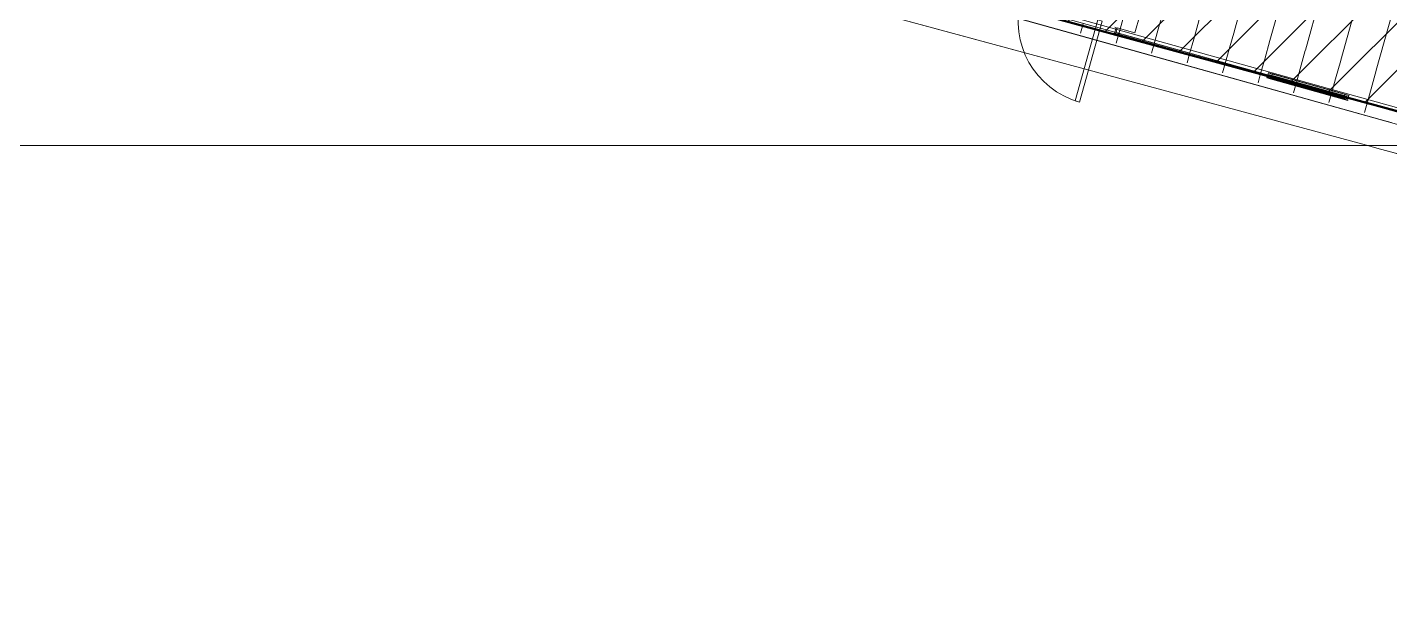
# Model space of a CAD drawing. Header units: metres. Extents: x -207 to 292, y -187 to 169.
# Drawn here: x -30.68 to -17.73, y -135.5 to -129.96 of the extents above; entities that cross this region are included whole.
import ezdxf

# ---------------------------------------------------------------- set-up
doc = ezdxf.new("R2010")
doc.units = ezdxf.units.M
for name, color, linetype, lineweight in [('A-DOOR', 7, 'Continuous', 9), ('A-FLOR', 7, 'Continuous', 9), ('A-GLAZ', 7, 'Continuous', 9), ('A-ROOF', 7, 'Continuous', 9), ('A-ROOF-PATT', 7, 'Continuous', 9), ('A-WALL', 7, 'Continuous', 9), ('C-BLDG-PADS', 7, 'Continuous', 9), ('C-TOPO', 7, 'Continuous', 9), ('edificios', 7, 'Continuous', 50), ('grilla', 7, 'Continuous', 9), ('I-WALL', 7, 'Continuous', 9)]:
    doc.layers.add(name, color=color, linetype=linetype, lineweight=lineweight)
doc.layers.add('PR10-ARQ-PL-001-Emplazamiento-C-1_dwg', color=7, linetype='Continuous', lineweight=9, true_color=0x767676)

# ---------------------------------------------------------------- blocks, each defined once
blk = doc.blocks.new('FP_87-PLANTA EMPLAZAMIENTO ACTUALIZADO')
at = {"layer": 'A-ROOF'}
blk.add_line((-28.056, -127.974), (-9.679, -133.112), dxfattribs=at)
at = {"layer": 'A-ROOF-PATT', "color": 254, "true_color": 0xcbe5d8}
for p, q in [((-20.309, -130.021), (-20.27, -129.883)), ((-19.933, -129.977), (-19.885, -129.803)), ((-20.671, -130.015), (-20.646, -129.926)), ((-19.972, -130.115), (-19.933, -129.977)), ((-19.596, -130.071), (-19.548, -129.897)), ((-19.259, -130.165), (-19.21, -129.991)), ((-20.334, -130.109), (-20.309, -130.021)), ((-19.997, -130.203), (-19.972, -130.115)), ((-19.635, -130.209), (-19.596, -130.071)), ((-18.922, -130.26), (-18.873, -130.085)), ((-19.66, -130.297), (-19.635, -130.209)), ((-19.298, -130.303), (-19.259, -130.165)), ((-18.961, -130.398), (-18.922, -130.26)), ((-18.585, -130.354), (-18.536, -130.18)), ((-18.248, -130.448), (-18.199, -130.274)), ((-19.322, -130.392), (-19.298, -130.303)), ((-18.985, -130.486), (-18.961, -130.398)), ((-18.624, -130.492), (-18.585, -130.354)), ((-17.911, -130.542), (-17.862, -130.368)), ((-18.648, -130.58), (-18.624, -130.492)), ((-18.287, -130.586), (-18.248, -130.448)), ((-18.311, -130.674), (-18.287, -130.586)), ((-17.949, -130.68), (-17.911, -130.542)), ((-17.974, -130.769), (-17.949, -130.68))]:
    blk.add_line(p, q, dxfattribs=at)
blk = doc.blocks.new('M_Door-Exterior-Single-Two_Lite - FCA_N_Puerta de aluminio 2 800 x 2100mm 2-2126913-PLANTA EMPLAZAMIENTO ACTUALIZADO')
at = {"layer": 'A-DOOR'}
for p, q in [((0.355, -0.08135), (0.4, -0.08135)), ((0.355, -0.88135), (0.355, -0.08135)), ((0.4, -0.08135), (0.4, -0.88135)), ((0.4, -0.88135), (0.355, -0.88135))]:
    blk.add_line(p, q, dxfattribs=at)
blk.add_arc((0.4, -0.08135), 0.8, 180, 270, dxfattribs=at)
blk = doc.blocks.new('Ventana Fija Truebond QT - FCA_N_Ventana Fija 800 x 1250-2127024-PLANTA EMPLAZAMIENTO ACTUALIZADO')
at = {"layer": 'A-GLAZ'}
for p, q in [((-0.4, 0.025), (-0.4, 0.022)), ((0.4, 0.025), (-0.4, 0.025)), ((-0.4, 0.025), (0.4, 0.025)), ((-0.4, 0.022), (-0.4, 0.025)), ((0.4, 0.022), (-0.4, 0.022)), ((0.4, 0.022), (-0.4, 0.022)), ((-0.399, 0.022), (-0.398, 0.024)), ((-0.398, 0.024), (-0.399, 0.022)), ((0.399, 0.022), (-0.399, 0.022)), ((-0.399, 0.022), (0.399, 0.022)), ((0.398, 0.024), (-0.398, 0.024)), ((0.398, 0.024), (-0.398, 0.024)), ((-0.396, 0.01), (-0.397, 0.008)), ((-0.397, 0.008), (-0.396, 0.01)), ((0.397, 0.008), (-0.397, 0.008)), ((0.397, 0.008), (-0.397, 0.008)), ((-0.396, 0.024), (-0.396, 0.01)), ((0.396, 0.024), (-0.396, 0.024)), ((-0.396, 0.024), (0.396, 0.024)), ((-0.396, 0.01), (-0.396, 0.024)), ((0.396, 0.01), (-0.396, 0.01)), ((-0.396, 0.01), (0.396, 0.01)), ((-0.394, 0.008), (-0.394, 0.009)), ((-0.394, 0.009), (-0.394, -0.001)), ((0.394, 0.009), (-0.394, 0.009)), ((-0.394, 0.009), (-0.394, 0.008)), ((-0.394, 0.009), (0.394, 0.009)), ((-0.394, -0.001), (-0.394, 0.009)), ((0.394, 0.008), (-0.394, 0.008)), ((-0.394, 0.008), (0.394, 0.008)), ((-0.385, 0.008), (-0.384, 0.009)), ((-0.384, 0.009), (-0.385, 0.008)), ((-0.385, 0), (-0.385, 0.008)), ((0.385, 0.008), (-0.385, 0.008)), ((-0.385, 0.008), (-0.385, 0)), ((-0.385, 0.008), (0.385, 0.008)), ((-0.384, -0.001), (-0.385, 0)), ((0.385, 0), (-0.385, 0)), ((-0.385, 0), (-0.384, -0.001)), ((-0.385, 0), (0.385, 0)), ((-0.384, 0.009), (-0.384, 0.008)), ((0.384, 0.009), (-0.384, 0.009)), ((-0.384, 0.009), (0.384, 0.009)), ((-0.384, 0.008), (-0.384, 0.009)), ((0.384, 0.008), (-0.384, 0.008)), ((0.384, 0.008), (-0.384, 0.008)), ((-0.382, 0.01), (-0.382, 0.024)), ((0.382, 0.024), (-0.382, 0.024)), ((0.382, 0.024), (-0.382, 0.024)), ((-0.382, 0.024), (-0.382, 0.01)), ((-0.381, 0.008), (-0.382, 0.01)), ((0.382, 0.01), (-0.382, 0.01)), ((-0.382, 0.01), (-0.381, 0.008)), ((-0.382, 0.01), (0.382, 0.01)), ((0.381, 0.008), (-0.381, 0.008)), ((-0.381, 0.008), (0.381, 0.008)), ((-0.365, 0.022), (-0.366, 0.022)), ((-0.366, 0.022), (-0.366, 0.018)), ((0.366, 0.022), (-0.366, 0.022)), ((-0.366, 0.022), (-0.365, 0.022)), ((-0.366, 0.022), (0.366, 0.022)), ((-0.366, 0.018), (-0.366, 0.022)), ((-0.366, -0.006), (-0.366, 0.018)), ((-0.366, 0.018), (-0.366, -0.006)), ((-0.366, 0.018), (0.366, 0.018)), ((-0.366, 0.018), (0.366, 0.018)), ((-0.366, 0.018), (-0.365, 0.017)), ((0.366, 0.018), (-0.366, 0.018)), ((-0.366, 0.018), (0.366, 0.018)), ((-0.365, 0.017), (-0.366, 0.018)), ((-0.365, 0.024), (-0.365, 0.022)), ((0.365, 0.024), (-0.365, 0.024)), ((-0.365, 0.024), (0.365, 0.024)), ((-0.365, 0.022), (-0.365, 0.024)), ((0.365, 0.022), (-0.365, 0.022)), ((-0.365, 0.022), (0.365, 0.022)), ((0.365, 0.017), (-0.365, 0.017)), ((0.365, 0.017), (-0.365, 0.017)), ((-0.363, 0.017), (-0.363, 0.018)), ((0.363, 0.018), (-0.363, 0.018)), ((0.363, 0.018), (-0.363, 0.018)), ((-0.363, 0.018), (-0.363, 0.017)), ((0.363, 0.017), (-0.363, 0.017)), ((-0.363, 0.017), (0.363, 0.017)), ((-0.362, 0.018), (-0.362, 0.016)), ((0.362, 0.018), (-0.362, 0.018)), ((-0.362, 0.018), (0.362, 0.018)), ((-0.362, 0.016), (-0.362, 0.018)), ((0.362, 0.016), (-0.362, 0.016)), ((0.362, 0.016), (-0.362, 0.016)), ((-0.361, 0.016), (-0.361, 0.018)), ((0.361, 0.018), (-0.361, 0.018)), ((0.361, 0.018), (-0.361, 0.018)), ((-0.361, 0.018), (-0.361, 0.016)), ((0.361, 0.016), (-0.361, 0.016)), ((-0.361, 0.016), (0.361, 0.016)), ((-0.36, 0.018), (-0.359, 0.016)), ((0.36, 0.018), (-0.36, 0.018)), ((-0.36, 0.018), (0.36, 0.018)), ((-0.359, 0.016), (-0.36, 0.018)), ((-0.358, 0.016), (-0.359, 0.018)), ((0.359, 0.018), (-0.359, 0.018)), ((0.359, 0.018), (-0.359, 0.018)), ((-0.359, 0.018), (-0.358, 0.016)), ((0.359, 0.016), (-0.359, 0.016)), ((0.359, 0.016), (-0.359, 0.016)), ((-0.358, 0.022), (-0.358, 0.025)), ((0.358, 0.025), (-0.358, 0.025)), ((0.358, 0.025), (-0.358, 0.025)), ((-0.358, 0.025), (-0.358, 0.022)), ((0.358, 0.022), (-0.358, 0.022)), ((-0.358, 0.022), (0.358, 0.022)), ((0.358, 0.016), (-0.358, 0.016)), ((-0.358, 0.016), (0.358, 0.016)), ((-0.355, 0.017), (-0.357, 0.022)), ((0.357, 0.022), (-0.357, 0.022)), ((0.357, 0.022), (-0.357, 0.022)), ((-0.357, 0.022), (-0.355, 0.017)), ((-0.357, 0.018), (-0.357, 0.017)), ((0.357, 0.018), (-0.357, 0.018)), ((-0.357, 0.018), (0.357, 0.018)), ((-0.357, 0.017), (-0.357, 0.018)), ((-0.357, 0.017), (-0.355, 0.017)), ((0.357, 0.017), (-0.357, 0.017)), ((-0.357, 0.017), (0.357, 0.017)), ((-0.355, 0.017), (-0.357, 0.017)), ((0.355, 0.017), (-0.355, 0.017)), ((-0.355, 0.017), (0.355, 0.017)), ((0.355, 0.017), (0.357, 0.022)), ((0.355, 0.017), (0.357, 0.022)), ((0.357, 0.017), (0.355, 0.017)), ((0.357, 0.017), (0.355, 0.017)), ((0.357, 0.018), (0.357, 0.017)), ((0.357, 0.018), (0.357, 0.017)), ((0.358, 0.022), (0.358, 0.025)), ((0.358, 0.022), (0.358, 0.025)), ((0.358, 0.016), (0.359, 0.018)), ((0.358, 0.016), (0.359, 0.018)), ((0.36, 0.018), (0.359, 0.016)), ((0.36, 0.018), (0.359, 0.016)), ((0.361, 0.016), (0.361, 0.018)), ((0.361, 0.016), (0.361, 0.018)), ((0.362, 0.018), (0.362, 0.016)), ((0.362, 0.018), (0.362, 0.016)), ((0.363, 0.017), (0.363, 0.018)), ((0.363, 0.017), (0.363, 0.018)), ((0.365, 0.024), (0.365, 0.022)), ((0.365, 0.024), (0.365, 0.022)), ((0.365, 0.022), (0.366, 0.022)), ((0.365, 0.022), (0.366, 0.022)), ((0.366, 0.018), (0.365, 0.017)), ((0.366, 0.018), (0.365, 0.017)), ((0.366, 0.022), (0.366, 0.018)), ((0.366, 0.022), (0.366, 0.018)), ((0.366, 0.018), (0.366, -0.006)), ((0.366, 0.018), (0.366, -0.006)), ((0.381, 0.008), (0.382, 0.01)), ((0.381, 0.008), (0.382, 0.01)), ((0.382, 0.01), (0.382, 0.024)), ((0.382, 0.01), (0.382, 0.024)), ((0.385, 0.008), (0.384, 0.009)), ((0.384, 0.009), (0.384, 0.008)), ((0.385, 0.008), (0.384, 0.009)), ((0.384, 0.009), (0.384, 0.008)), ((0.384, -0.001), (0.385, 0)), ((0.384, -0.001), (0.385, 0)), ((0.385, 0), (0.385, 0.008)), ((0.385, 0), (0.385, 0.008)), ((0.394, 0.008), (0.394, 0.009)), ((0.394, 0.009), (0.394, -0.001)), ((0.394, 0.008), (0.394, 0.009)), ((0.394, 0.009), (0.394, -0.001)), ((0.396, 0.024), (0.396, 0.01)), ((0.396, 0.024), (0.396, 0.01)), ((0.396, 0.01), (0.397, 0.008)), ((0.396, 0.01), (0.397, 0.008)), ((0.399, 0.022), (0.398, 0.024)), ((0.399, 0.022), (0.398, 0.024)), ((0.4, 0.025), (0.4, 0.022)), ((0.4, 0.025), (0.4, 0.022)), ((-0.4, -0.023), (-0.4, -0.025)), ((0.4, -0.023), (-0.4, -0.023)), ((-0.4, -0.023), (0.4, -0.023)), ((-0.4, -0.025), (-0.4, -0.023)), ((-0.4, -0.025), (0.4, -0.025)), ((0.4, -0.025), (-0.4, -0.025)), ((-0.399, -0.024), (-0.399, -0.023)), ((0.399, -0.023), (-0.399, -0.023)), ((0.399, -0.023), (-0.399, -0.023)), ((-0.399, -0.023), (-0.399, -0.024)), ((0.399, -0.024), (-0.399, -0.024)), ((-0.399, -0.024), (0.399, -0.024)), ((-0.397, 0), (-0.396, -0.002)), ((0.397, 0), (-0.397, 0)), ((-0.397, 0), (0.397, 0)), ((-0.396, -0.002), (-0.397, 0)), ((-0.396, -0.002), (-0.396, -0.024)), ((0.396, -0.002), (-0.396, -0.002)), ((-0.396, -0.002), (0.396, -0.002)), ((-0.396, -0.024), (-0.396, -0.002)), ((0.396, -0.024), (-0.396, -0.024)), ((0.396, -0.024), (-0.396, -0.024)), ((-0.394, -0.001), (-0.394, 0)), ((0.394, 0), (-0.394, 0)), ((0.394, 0), (-0.394, 0)), ((-0.394, 0), (-0.394, -0.001)), ((0.394, -0.001), (-0.394, -0.001)), ((-0.394, -0.001), (0.394, -0.001)), ((-0.384, 0), (-0.384, -0.001)), ((0.384, 0), (-0.384, 0)), ((-0.384, 0), (0.384, 0)), ((-0.384, -0.001), (-0.384, 0)), ((0.384, -0.001), (-0.384, -0.001)), ((-0.384, -0.001), (0.384, -0.001)), ((-0.382, -0.004), (-0.381, 0)), ((-0.381, 0), (-0.382, -0.004)), ((0.382, -0.004), (-0.382, -0.004)), ((-0.382, -0.004), (0.382, -0.004)), ((0.381, 0), (-0.381, 0)), ((0.381, 0), (-0.381, 0)), ((-0.381, -0.007), (-0.379, -0.006)), ((-0.379, -0.006), (-0.381, -0.007)), ((-0.38, -0.009), (-0.381, -0.007)), ((0.381, -0.007), (-0.381, -0.007)), ((-0.381, -0.007), (-0.38, -0.009)), ((-0.381, -0.007), (0.381, -0.007)), ((-0.378, -0.01), (-0.38, -0.009)), ((0.38, -0.009), (-0.38, -0.009)), ((-0.38, -0.009), (-0.378, -0.01)), ((-0.38, -0.009), (0.38, -0.009)), ((-0.379, -0.006), (-0.379, -0.007)), ((0.379, -0.006), (-0.379, -0.006)), ((-0.379, -0.006), (0.379, -0.006)), ((-0.379, -0.007), (-0.379, -0.006)), ((-0.379, -0.007), (-0.377, -0.007)), ((0.379, -0.007), (-0.379, -0.007)), ((-0.379, -0.007), (0.379, -0.007)), ((-0.377, -0.007), (-0.379, -0.007)), ((0.378, -0.01), (-0.378, -0.01)), ((-0.378, -0.01), (0.378, -0.01)), ((-0.378, -0.025), (-0.377, -0.025)), ((0.378, -0.025), (-0.378, -0.025)), ((-0.378, -0.025), (0.378, -0.025)), ((-0.377, -0.025), (-0.378, -0.025)), ((-0.377, -0.007), (-0.377, -0.004)), ((0.377, -0.004), (-0.377, -0.004)), ((0.377, -0.004), (-0.377, -0.004)), ((-0.377, -0.004), (-0.377, -0.007)), ((0.377, -0.007), (-0.377, -0.007)), ((-0.377, -0.007), (0.377, -0.007)), ((-0.377, -0.025), (-0.377, -0.025)), ((0.377, -0.025), (-0.377, -0.025)), ((0.377, -0.025), (-0.377, -0.025)), ((0.377, -0.025), (-0.377, -0.025)), ((-0.377, -0.025), (0.377, -0.025)), ((-0.377, -0.025), (-0.377, -0.025)), ((-0.366, -0.006), (-0.368, -0.007)), ((-0.368, -0.007), (-0.366, -0.006)), ((-0.368, -0.007), (-0.368, -0.007)), ((0.368, -0.007), (-0.368, -0.007)), ((-0.368, -0.007), (-0.362, -0.01)), ((0.368, -0.007), (-0.368, -0.007)), ((-0.368, -0.007), (0.368, -0.007)), ((-0.368, -0.007), (-0.368, -0.007)), ((-0.368, -0.007), (0.368, -0.007)), ((-0.362, -0.01), (-0.368, -0.007)), ((-0.365, -0.006), (-0.366, -0.005)), ((-0.366, -0.005), (-0.366, -0.006)), ((0.366, -0.005), (-0.366, -0.005)), ((-0.366, -0.005), (-0.365, -0.006)), ((-0.366, -0.005), (0.366, -0.005)), ((-0.366, -0.006), (-0.366, -0.005)), ((-0.366, -0.006), (0.366, -0.006)), ((0.366, -0.006), (-0.366, -0.006)), ((0.366, -0.006), (-0.366, -0.006)), ((-0.366, -0.006), (0.366, -0.006)), ((-0.365, -0.006), (-0.365, -0.006)), ((0.365, -0.006), (-0.365, -0.006)), ((0.365, -0.006), (-0.365, -0.006)), ((-0.365, -0.006), (0.365, -0.006)), ((-0.365, -0.006), (-0.365, -0.006)), ((-0.365, -0.006), (0.365, -0.006)), ((-0.362, -0.005), (-0.362, -0.006)), ((0.362, -0.005), (-0.362, -0.005)), ((-0.362, -0.005), (0.362, -0.005)), ((-0.362, -0.006), (-0.362, -0.005)), ((0.362, -0.006), (-0.362, -0.006)), ((0.362, -0.006), (-0.362, -0.006)), ((0.362, -0.01), (-0.362, -0.01)), ((0.362, -0.01), (-0.362, -0.01)), ((-0.36, -0.006), (-0.36, -0.005)), ((0.36, -0.005), (-0.36, -0.005)), ((0.36, -0.005), (-0.36, -0.005)), ((-0.36, -0.005), (-0.36, -0.006)), ((0.36, -0.006), (-0.36, -0.006)), ((-0.36, -0.006), (0.36, -0.006)), ((-0.357, -0.006), (-0.358, -0.006)), ((0.358, -0.006), (-0.358, -0.006)), ((0.358, -0.006), (-0.358, -0.006)), ((-0.358, -0.006), (-0.357, -0.006)), ((-0.358, -0.025), (-0.358, -0.01)), ((0.358, -0.01), (-0.358, -0.01)), ((0.358, -0.01), (-0.358, -0.01)), ((-0.358, -0.01), (-0.358, -0.025)), ((0.358, -0.025), (-0.358, -0.025)), ((-0.358, -0.025), (0.358, -0.025)), ((-0.357, -0.01), (-0.356, -0.006)), ((0.357, -0.006), (-0.357, -0.006)), ((-0.356, -0.006), (-0.357, -0.01)), ((-0.357, -0.006), (0.357, -0.006)), ((0.357, -0.01), (-0.357, -0.01)), ((-0.357, -0.01), (0.357, -0.01)), ((0.356, -0.006), (-0.356, -0.006)), ((0.356, -0.006), (-0.356, -0.006)), ((0.357, -0.01), (0.356, -0.006)), ((0.357, -0.01), (0.356, -0.006)), ((0.357, -0.006), (0.358, -0.006)), ((0.357, -0.006), (0.358, -0.006)), ((0.358, -0.025), (0.358, -0.01)), ((0.358, -0.025), (0.358, -0.01)), ((0.36, -0.006), (0.36, -0.005)), ((0.36, -0.006), (0.36, -0.005)), ((0.362, -0.005), (0.362, -0.006)), ((0.362, -0.005), (0.362, -0.006)), ((0.368, -0.007), (0.362, -0.01)), ((0.368, -0.007), (0.362, -0.01)), ((0.365, -0.006), (0.366, -0.005)), ((0.365, -0.006), (0.366, -0.005)), ((0.365, -0.006), (0.365, -0.006)), ((0.365, -0.006), (0.365, -0.006)), ((0.366, -0.005), (0.366, -0.006)), ((0.366, -0.005), (0.366, -0.006)), ((0.366, -0.006), (0.368, -0.007)), ((0.366, -0.006), (0.368, -0.007)), ((0.368, -0.007), (0.368, -0.007)), ((0.368, -0.007), (0.368, -0.007)), ((0.377, -0.007), (0.377, -0.004)), ((0.377, -0.007), (0.377, -0.004)), ((0.379, -0.007), (0.377, -0.007)), ((0.379, -0.007), (0.377, -0.007)), ((0.378, -0.025), (0.377, -0.025)), ((0.377, -0.025), (0.377, -0.025)), ((0.378, -0.025), (0.377, -0.025)), ((0.377, -0.025), (0.377, -0.025)), ((0.378, -0.01), (0.38, -0.009)), ((0.378, -0.01), (0.38, -0.009)), ((0.381, -0.007), (0.379, -0.006)), ((0.379, -0.006), (0.379, -0.007)), ((0.381, -0.007), (0.379, -0.006)), ((0.379, -0.006), (0.379, -0.007)), ((0.38, -0.009), (0.381, -0.007)), ((0.38, -0.009), (0.381, -0.007)), ((0.382, -0.004), (0.381, 0)), ((0.382, -0.004), (0.381, 0)), ((0.384, 0), (0.384, -0.001)), ((0.384, 0), (0.384, -0.001)), ((0.394, -0.001), (0.394, 0)), ((0.394, -0.001), (0.394, 0)), ((0.397, 0), (0.396, -0.002)), ((0.397, 0), (0.396, -0.002)), ((0.396, -0.002), (0.396, -0.024)), ((0.396, -0.002), (0.396, -0.024)), ((0.399, -0.024), (0.399, -0.023)), ((0.399, -0.024), (0.399, -0.023)), ((0.4, -0.023), (0.4, -0.025)), ((0.4, -0.023), (0.4, -0.025))]:
    blk.add_line(p, q, dxfattribs=at)
blk = doc.blocks.new('YADRAN_LASQUEMAS_ARQ_MO_007_AREA SALA y TRANSF ELECT_rvt-1-PLANTA EMPLAZAMIENTO ACTUALIZADO')
at = {"layer": 'A-ROOF-PATT', "true_color": 0x008040}
h = blk.add_hatch(dxfattribs=at)
h.set_pattern_fill('FP_68', color=116, style=0, pattern_type=2)
h.set_pattern_definition([(74.381, (1.707, -16.171), (-0.3370757, 0.0942337), [])])
h.paths.add_polyline_path([(-9.56, -132.686), (-8.455, -128.734), (-26.832, -123.596), (-27.937, -127.548), (-11.308, -132.197)])
at = {"layer": 'A-FLOR'}
for p, q in [((-9.677, -132.986), (-27.833, -127.911)), ((-27.833, -127.911), (-9.677, -132.986))]:
    blk.add_line(p, q, dxfattribs=at)
at = {"layer": 'A-ROOF'}
for p, q in [((-28.016, -127.829), (-9.638, -132.967)), ((-28.056, -127.974), (-9.679, -133.112))]:
    blk.add_line(p, q, dxfattribs=at)
at = {"layer": 'A-WALL'}
for p, q in [((-17.797, -121.658), (-20.155, -130.012)), ((-20.155, -130.012), (-17.797, -121.658)), ((-20.333, -129.962), (-20.347, -129.958)), ((-20.347, -129.958), (-20.333, -129.962)), ((-20.155, -130.012), (-20.323, -129.964)), ((-20.323, -129.964), (-20.155, -130.012))]:
    blk.add_line(p, q, dxfattribs=at)
at = {"layer": 'I-WALL'}
for p, q in [((-20.333, -129.962), (-20.348, -130.014)), ((-20.348, -130.014), (-20.333, -129.962)), ((-20.338, -130.016), (-20.348, -130.014)), ((-20.348, -130.014), (-20.338, -130.016)), ((-20.338, -130.016), (-9.674, -132.997)), ((-9.674, -132.997), (-20.338, -130.016)), ((-20.323, -129.964), (-20.335, -130.007)), ((-20.335, -130.007), (-20.323, -129.964)), ((-20.335, -130.007), (-9.677, -132.986)), ((-9.677, -132.986), (-20.335, -130.007)), ((-18.897, -130.419), (-18.894, -130.409)), ((-18.897, -130.419), (-18.894, -130.409)), ((-18.127, -130.634), (-18.897, -130.419)), ((-18.897, -130.419), (-18.127, -130.634)), ((-18.124, -130.625), (-18.894, -130.409)), ((-18.894, -130.409), (-18.124, -130.625)), ((-18.124, -130.625), (-18.127, -130.634)), ((-18.127, -130.634), (-18.124, -130.625))]:
    blk.add_line(p, q, dxfattribs=at)
at = {"layer": 'A-DOOR', "lineweight": 9, "rotation": 344.3807081608022}
blk.add_blockref('M_Door-Exterior-Single-Two_Lite - FCA_N_Puerta de aluminio 2 800 x 2100mm 2-2126913-PLANTA EMPLAZAMIENTO ACTUALIZADO', (-20.829, -129.713), dxfattribs=at)
at = {"layer": 'A-GLAZ', "lineweight": 9, "rotation": 164.3807081607975}
blk.add_blockref('Ventana Fija Truebond QT - FCA_N_Ventana Fija 800 x 1250-2127024-PLANTA EMPLAZAMIENTO ACTUALIZADO', (-18.511, -130.522), dxfattribs=at)
at = {"layer": 'A-ROOF'}
blk.add_blockref('FP_87-PLANTA EMPLAZAMIENTO ACTUALIZADO', (0, 0), dxfattribs=at)
blk = doc.blocks.new('PR10-ARQ-PL-001-Emplazamiento-C-1_dwg-674643-PLANTA EMPLAZAMIENTO ACTUALIZADO')
at = {"lineweight": 9, "true_color": 0x0000ff}
h = blk.add_hatch(dxfattribs=at)
h.set_pattern_fill('FP_4', color=5, style=0, pattern_type=2)
h.set_pattern_definition([(45, (0, 0), (-0.2245064, 0.2245064), [])])
h.paths.add_polyline_path([(-9.575, -132.955), (-7.056, -124.209), (-25.699, -119.14), (-28.218, -127.886), (-9.582, -132.953)])
at = {"lineweight": 9}
blk.add_line((-28.045, -127.933), (-9.631, -132.94), dxfattribs=at)
at = {"layer": 'C-BLDG-PADS'}
blk.add_line((-9.679, -133.112), (-28.056, -127.974), dxfattribs=at)
at = {"layer": 'C-TOPO'}
for p, q in [((-28.056, -127.974), (-9.679, -133.112)), ((-17.721, -130.863), (-17.824, -130.834)), ((-17.721, -130.863), (-17.824, -130.834)), ((-17.824, -130.834), (-17.721, -130.863))]:
    blk.add_line(p, q, dxfattribs=at)
at = {"layer": 'C-TOPO', "flags": 128}
for points in [[(-30.987, -127.55), (-28.685, -127.659), (-28.2, -127.682), (-28.2, -128.304), (-26.974, -128.636), (-26.617, -128.733), (-20.791, -130.311), (-17.955, -131.08), (-17.856, -131.107), (-16.447, -131.489), (-15.166, -131.836), (-12.597, -132.532), (-12.323, -132.606), (-9.681, -133.322), (-9.681, -135.662)], [(-13.363, -122.494), (-20.044, -120.677), (-22.54, -119.999), (-23.401, -119.765), (-24.258, -119.532), (-25.699, -119.14), (-27.556, -125.588), (-28.16, -127.684), (-28.2, -127.682), (-28.2, -128.304), (-26.974, -128.636), (-26.617, -128.733), (-20.791, -130.311), (-17.955, -131.08), (-17.856, -131.107), (-16.447, -131.489)], [(-17.824, -130.834), (-20.768, -130.011), (-26.47, -128.417), (-26.844, -128.313), (-28.056, -127.974)], [(-17.824, -130.834), (-20.768, -130.011), (-26.47, -128.417), (-26.844, -128.313), (-28.056, -127.974)], [(-28.056, -127.974), (-26.844, -128.313), (-26.47, -128.417), (-20.768, -130.011), (-17.824, -130.834)]]:
    blk.add_lwpolyline(points, dxfattribs=at)
at = {"layer": 'edificios'}
blk.add_line((-9.631, -132.94), (-28.045, -127.933), dxfattribs=at)
at = {"layer": 'grilla'}
blk.add_line((-52.448, -131.082), (-16.938, -131.082), dxfattribs=at)

msp = doc.modelspace()

# ---------------------------------------------------------------- linework, layer by layer
at = {"layer": 'C-BLDG-PADS'}
msp.add_line((-9.679, -133.112), (-28.056, -127.974), dxfattribs=at)
at = {"layer": 'C-TOPO'}
for p, q in [((-28.056, -127.974), (-9.679, -133.112)), ((-20.768, -130.011), (-26.47, -128.417)), ((-26.47, -128.417), (-20.768, -130.011)), ((-26.47, -128.417), (-20.768, -130.011)), ((-26.617, -128.733), (-20.791, -130.311)), ((-20.791, -130.311), (-26.617, -128.733)), ((-17.824, -130.834), (-20.768, -130.011)), ((-20.768, -130.011), (-17.824, -130.834)), ((-20.768, -130.011), (-17.824, -130.834)), ((-20.791, -130.311), (-17.955, -131.08)), ((-17.955, -131.08), (-20.791, -130.311)), ((-17.721, -130.863), (-17.824, -130.834)), ((-17.824, -130.834), (-17.721, -130.863)), ((-17.824, -130.834), (-17.721, -130.863)), ((-17.955, -131.08), (-17.856, -131.107)), ((-17.856, -131.107), (-17.955, -131.08)), ((-17.856, -131.107), (-16.447, -131.489)), ((-16.447, -131.489), (-17.856, -131.107))]:
    msp.add_line(p, q, dxfattribs=at)

# ---------------------------------------------------------------- block references
at = {"lineweight": 5}
msp.add_blockref('YADRAN_LASQUEMAS_ARQ_MO_007_AREA SALA y TRANSF ELECT_rvt-1-PLANTA EMPLAZAMIENTO ACTUALIZADO', (0, 0), dxfattribs=at)
at = {"layer": 'PR10-ARQ-PL-001-Emplazamiento-C-1_dwg', "color": 7}
msp.add_blockref('PR10-ARQ-PL-001-Emplazamiento-C-1_dwg-674643-PLANTA EMPLAZAMIENTO ACTUALIZADO', (0, 0), dxfattribs=at)

doc.saveas('drawing.dxf')
